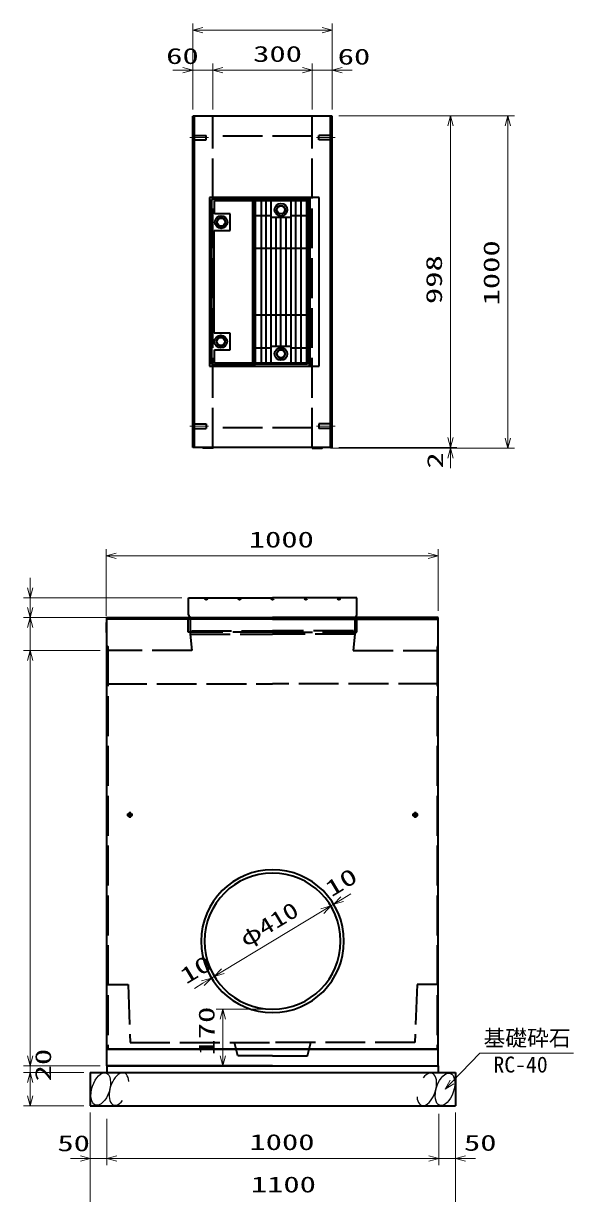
# Model space of a CAD drawing. Units: millimetres on the paper. Extents: x 15 to 1219, y 8 to 859.
# Drawn here: x 846.4 to 929.2, y 296.5 to 472.6 of the extents above; entities that cross this region are included whole.
import ezdxf
from ezdxf.enums import TextEntityAlignment as Align

# ---------------------------------------------------------------- set-up
doc = ezdxf.new("R2010")
doc.units = ezdxf.units.MM
doc.linetypes.add('DASHED', pattern=[7.5, 6, -1.5])
doc.linetypes.add('USER2', pattern=[18.5, 12, -1.5, 3.5, -1.5])
for name, color, linetype, lineweight in [('D-BMK（構造物基準線）', 2, 'USER2', 18), ('D-STR-DIM（寸法）', 7, 'Continuous', 13), ('D-STR-DIM（寸法）2', 7, 'Continuous', 13), ('D-STR-HTXT(基礎砕石-旗)', 7, 'Continuous', 13), ('D-STR-STRF(グリ)', 7, 'Continuous', 25), ('D-STR（構造物）', 1, 'Continuous', 35)]:
    doc.layers.add(name, color=color, linetype=linetype, lineweight=lineweight)
doc.styles.add('ＭＳ ゴシック', font='')
doc.styles.get('ＭＳ ゴシック').set_extended_font_data('MS Gothic')

# ---------------------------------------------------------------- blocks, each defined once
blk = doc.blocks.new('_Open30')
at = {"color": 7, "linetype": 'Continuous', "lineweight": 13}
for p, q in [((-1, 0.2679), (0, 0)), ((0, 0), (-1, -0.2679)), ((0, 0), (-1, 0))]:
    blk.add_line(p, q, dxfattribs=at)

msp = doc.modelspace()

# ---------------------------------------------------------------- linework, layer by layer
at = {"layer": 'D-BMK（構造物基準線）'}
for p, q in [((871.411, 455.397), (874.261, 455.397)), ((893.335, 455.397), (890.486, 455.397)), ((871.411, 411.997), (874.261, 411.997)), ((893.335, 411.997), (890.486, 411.997))]:
    msp.add_line(p, q, dxfattribs=at)
at = {"layer": 'D-STR-DIM（寸法）'}
for p, q in [((871.873, 466.544), (871.873, 472.594)), ((892.873, 466.574), (892.873, 472.594)), ((873.373, 471.594), (891.373, 471.594)), ((870.373, 465.544), (868.873, 465.544)), ((871.873, 459.647), (871.873, 466.544)), ((871.873, 465.544), (874.873, 465.544)), ((874.873, 459.647), (874.873, 466.544)), ((874.873, 459.699), (874.873, 466.544)), ((876.373, 465.544), (888.373, 465.544)), ((876.373, 465.544), (877.873, 465.544)), ((888.373, 465.544), (886.873, 465.544)), ((889.873, 459.647), (889.873, 466.544)), ((889.873, 459.647), (889.873, 466.544)), ((889.873, 465.544), (892.873, 465.544)), ((892.873, 459.617), (892.873, 466.544)), ((894.373, 465.544), (895.873, 465.544)), ((893.873, 458.677), (911.662, 458.677)), ((911.662, 458.677), (920.302, 458.677)), ((910.662, 410.277), (910.662, 457.177)), ((919.302, 410.177), (919.302, 457.177)), ((910.662, 410.277), (910.662, 411.777)), ((892.623, 408.677), (911.662, 408.677)), ((893.873, 408.777), (911.662, 408.777)), ((893.873, 408.777), (911.662, 408.777)), ((909.225, 408.677), (920.302, 408.677)), ((910.662, 408.777), (910.662, 408.677)), ((910.662, 407.177), (910.662, 405.677)), ((847.355, 317.189), (847.355, 318.689)), ((855.437, 315.689), (846.355, 315.689)), ((847.355, 315.689), (847.355, 314.689)), ((855.437, 314.689), (846.355, 314.689)), ((855.437, 314.689), (846.355, 314.689)), ((847.355, 313.189), (847.355, 311.689)), ((847.355, 313.189), (847.355, 311.189)), ((855.437, 309.689), (846.355, 309.689)), ((908.937, 308.49), (908.937, 300.758)), ((908.937, 308.49), (908.937, 300.758)), ((911.437, 308.49), (911.437, 300.758)), ((858.937, 307.743), (858.937, 300.758)), ((858.937, 306.743), (858.937, 300.758)), ((858.937, 301.758), (856.437, 301.758)), ((860.437, 301.758), (861.937, 301.758)), ((860.437, 301.758), (907.437, 301.758)), ((907.437, 301.758), (905.937, 301.758)), ((911.437, 301.758), (908.937, 301.758)), ((912.937, 301.758), (914.437, 301.758))]:
    msp.add_line(p, q, dxfattribs=at)
at = {"layer": 'D-STR-DIM（寸法）2'}
for p, q in [((856.437, 308.49), (856.437, 300.758)), ((858.937, 306.743), (858.937, 300.758)), ((854.937, 301.758), (853.437, 301.758)), ((858.937, 301.758), (856.437, 301.758)), ((860.437, 301.758), (861.937, 301.758))]:
    msp.add_line(p, q, dxfattribs=at)
at = {"layer": 'D-STR-HTXT(基礎砕石-旗)'}
msp.add_lwpolyline([(929.229, 317.623), (915.125, 317.623), (910.903, 313.245)], dxfattribs=at)
at = {"layer": 'D-STR-STRF(グリ)'}
for centre, major_axis in [((858.012, 312.212), (0.79, 2.421)), ((909.862, 312.166), (-0.79, -2.421))]:
    msp.add_ellipse(centre, major_axis=major_axis, ratio=0.5139, dxfattribs=at)
for centre, start_param, end_param in [((860.753, 312.212), 5.3575563, 10.3750652), ((907.121, 312.166), 2.2159636, 7.2334726)]:
    msp.add_ellipse(centre, major_axis=(0.79, 2.421), ratio=0.5139, start_param=start_param, end_param=end_param, dxfattribs=at)
at = {"layer": 'D-STR（構造物）'}
for p, q in [((871.873, 408.747), (871.873, 458.647)), ((892.873, 458.647), (871.873, 458.647)), ((872.123, 408.747), (872.123, 458.647)), ((892.623, 408.747), (892.623, 458.647)), ((892.873, 408.747), (892.873, 458.647)), ((871.873, 455.747), (873.873, 455.747)), ((871.873, 455.047), (873.873, 455.047)), ((873.873, 455.047), (873.873, 455.747)), ((892.873, 455.747), (890.873, 455.747)), ((890.873, 455.047), (890.873, 455.747)), ((892.873, 455.047), (890.873, 455.047)), ((874.373, 446.372), (874.373, 421.022)), ((890.373, 446.372), (874.373, 446.372)), ((874.673, 446.072), (874.673, 421.322)), ((880.873, 446.072), (874.673, 446.072)), ((875.153, 443.947), (875.153, 445.872)), ((880.873, 445.872), (875.153, 445.872)), ((880.873, 446.372), (880.873, 421.022)), ((890.923, 446.372), (880.873, 446.372)), ((881.173, 446.372), (881.173, 421.022)), ((889.123, 446.072), (881.173, 446.072)), ((881.273, 445.872), (881.273, 421.522)), ((889.023, 445.872), (881.273, 445.872)), ((882.148, 445.872), (882.148, 421.522)), ((882.898, 421.522), (882.898, 445.872)), ((883.648, 445.872), (883.648, 421.522)), ((886.648, 445.872), (886.648, 421.522)), ((887.398, 421.522), (887.398, 445.872)), ((888.148, 445.872), (888.148, 421.522)), ((889.023, 421.522), (889.023, 445.872)), ((889.123, 421.322), (889.123, 446.372)), ((889.423, 446.372), (889.423, 421.022)), ((889.573, 421.022), (889.573, 446.372)), ((890.923, 421.022), (890.923, 446.372)), ((877.503, 443.947), (875.153, 443.947)), ((877.503, 441.447), (877.503, 443.947)), ((884.456, 444.547), (884.802, 445.147)), ((884.802, 443.947), (884.456, 444.547)), ((884.802, 445.147), (885.495, 445.147)), ((885.495, 443.947), (884.802, 443.947)), ((885.495, 445.147), (885.841, 444.547)), ((885.841, 444.547), (885.495, 443.947)), ((875.797, 443.297), (875.451, 442.697)), ((875.451, 442.697), (875.797, 442.097)), ((876.49, 443.297), (875.797, 443.297)), ((875.797, 442.097), (876.49, 442.097)), ((876.836, 442.697), (876.49, 443.297)), ((876.49, 442.097), (876.836, 442.697)), ((881.273, 443.697), (883.648, 443.697)), ((883.648, 443.447), (886.648, 443.447)), ((884.398, 443.447), (884.398, 423.947)), ((885.148, 423.947), (885.148, 443.447)), ((885.898, 443.447), (885.898, 423.947)), ((886.648, 443.697), (889.023, 443.697)), ((875.098, 425.947), (875.098, 441.447)), ((875.098, 441.447), (877.503, 441.447)), ((889.023, 438.697), (881.273, 438.697)), ((889.023, 428.697), (881.273, 428.697)), ((877.503, 425.947), (875.098, 425.947)), ((875.742, 425.297), (875.396, 424.697)), ((875.396, 424.697), (875.742, 424.097)), ((876.435, 425.297), (875.742, 425.297)), ((876.781, 424.697), (876.435, 425.297)), ((876.435, 424.097), (876.781, 424.697)), ((877.503, 423.447), (877.503, 425.947)), ((875.153, 421.522), (875.153, 423.447)), ((875.153, 423.447), (877.503, 423.447)), ((875.742, 424.097), (876.435, 424.097)), ((883.648, 423.697), (881.273, 423.697)), ((886.648, 423.947), (883.648, 423.947)), ((884.802, 423.447), (884.456, 422.847)), ((884.456, 422.847), (884.802, 422.247)), ((885.495, 423.447), (884.802, 423.447)), ((885.841, 422.847), (885.495, 423.447)), ((885.495, 422.247), (885.841, 422.847)), ((889.023, 423.697), (886.648, 423.697)), ((874.373, 421.022), (890.373, 421.022)), ((874.673, 421.322), (880.873, 421.322)), ((875.153, 421.522), (880.873, 421.522)), ((880.873, 421.022), (890.923, 421.022)), ((889.123, 421.322), (881.173, 421.322)), ((881.273, 421.522), (889.023, 421.522)), ((884.802, 422.247), (885.495, 422.247)), ((871.873, 412.347), (873.873, 412.347)), ((873.873, 412.347), (873.873, 411.647)), ((892.873, 412.347), (890.873, 412.347)), ((890.873, 412.347), (890.873, 411.647)), ((871.873, 411.647), (873.873, 411.647)), ((892.873, 411.647), (890.873, 411.647)), ((892.873, 408.747), (871.873, 408.747)), ((873.373, 408.647), (873.273, 408.747)), ((874.873, 408.647), (873.373, 408.647)), ((874.873, 408.647), (874.973, 408.747)), ((889.873, 408.647), (889.773, 408.747)), ((889.873, 408.647), (891.373, 408.647)), ((891.373, 408.647), (891.473, 408.747)), ((871.212, 386.162), (883.887, 386.162)), ((871.212, 383.599), (871.212, 386.162)), ((896.562, 386.162), (883.887, 386.162)), ((896.562, 383.599), (896.562, 386.162)), ((858.937, 382.5), (858.837, 382.4)), ((858.837, 382.4), (858.837, 380.9)), ((858.937, 315.689), (858.937, 383.162)), ((858.937, 383.162), (883.887, 383.162)), ((883.887, 382.912), (858.937, 382.912)), ((908.837, 383.162), (883.887, 383.162)), ((883.887, 382.912), (908.837, 382.912)), ((908.837, 315.689), (908.837, 383.162)), ((858.837, 380.9), (858.937, 380.8)), ((858.937, 315.689), (858.937, 362.962)), ((908.837, 315.689), (908.837, 362.962)), ((862.837, 353.463), (861.937, 353.463)), ((862.387, 353.913), (862.387, 353.013)), ((904.937, 353.463), (905.837, 353.463)), ((905.387, 353.913), (905.387, 353.013)), ((858.937, 318.189), (883.887, 318.189)), ((883.887, 318.189), (858.937, 318.189)), ((908.837, 318.189), (883.887, 318.189)), ((883.887, 318.189), (908.837, 318.189)), ((883.887, 315.689), (858.937, 315.689)), ((858.937, 315.689), (858.937, 314.689)), ((858.937, 315.689), (908.837, 315.689)), ((883.887, 315.689), (908.837, 315.689)), ((908.837, 315.689), (908.837, 314.689)), ((856.437, 314.689), (911.437, 314.689)), ((856.437, 314.689), (856.437, 309.689)), ((856.437, 314.689), (911.437, 314.689)), ((911.437, 314.689), (911.437, 309.689)), ((856.437, 309.689), (911.437, 309.689))]:
    msp.add_line(p, q, dxfattribs=at)
at = {"layer": 'D-STR（構造物）', "linetype": 'DASHED'}
for p, q in [((874.873, 408.747), (874.873, 458.647)), ((889.873, 408.747), (889.873, 458.647)), ((889.873, 455.647), (874.973, 455.647)), ((889.873, 411.747), (874.973, 411.747)), ((871.187, 380.962), (871.187, 383.162)), ((871.487, 383.162), (871.487, 380.662)), ((896.287, 383.162), (896.287, 380.662)), ((896.587, 380.962), (896.587, 383.162)), ((883.887, 380.962), (871.187, 380.962)), ((871.487, 380.662), (871.737, 378.212)), ((871.487, 380.662), (883.887, 380.662)), ((871.712, 381.187), (871.712, 380.962)), ((871.712, 381.187), (883.887, 381.187)), ((896.062, 381.187), (883.887, 381.187)), ((883.887, 380.962), (896.587, 380.962)), ((896.287, 380.662), (883.887, 380.662)), ((896.287, 380.662), (896.037, 378.212)), ((896.062, 381.187), (896.062, 380.962)), ((858.937, 378.962), (859.097, 378.837)), ((859.097, 378.837), (859.097, 318.189)), ((908.837, 378.962), (908.677, 378.837)), ((908.677, 378.837), (908.677, 318.189)), ((871.737, 378.212), (858.937, 378.212)), ((896.037, 378.212), (908.837, 378.212)), ((858.937, 373.212), (883.887, 373.212)), ((908.837, 373.212), (883.887, 373.212)), ((858.937, 327.939), (862.119, 327.939)), ((862.119, 327.939), (862.437, 319.189)), ((905.655, 327.939), (905.337, 319.189)), ((908.837, 327.939), (905.655, 327.939)), ((862.437, 319.189), (883.887, 319.189)), ((878.637, 317.189), (878.137, 319.189)), ((905.337, 319.189), (883.887, 319.189)), ((889.137, 317.189), (889.637, 319.189)), ((883.887, 317.189), (878.637, 317.189)), ((883.887, 317.189), (889.137, 317.189))]:
    msp.add_line(p, q, dxfattribs=at)
at = {"layer": 'D-STR（構造物）', "lineweight": 13}
for p, q in [((858.837, 383.4), (858.837, 393.451)), ((908.837, 384.162), (908.837, 393.451)), ((860.337, 392.451), (907.337, 392.451)), ((847.355, 387.662), (847.355, 389.162)), ((870.212, 386.162), (846.355, 386.162)), ((847.355, 386.162), (847.355, 383.162)), ((847.355, 384.662), (847.355, 386.162)), ((870.487, 383.162), (846.355, 383.162)), ((857.937, 383.162), (846.355, 383.162)), ((847.355, 383.162), (847.355, 378.212)), ((847.355, 381.662), (847.355, 380.162)), ((857.937, 378.212), (846.355, 378.212)), ((857.937, 378.212), (846.355, 378.212)), ((847.355, 376.712), (847.355, 375.212)), ((847.355, 376.712), (847.355, 317.189)), ((892.661, 339.76), (893.089, 340.019)), ((894.373, 340.794), (895.657, 341.569)), ((876.397, 329.938), (891.377, 338.985)), ((891.377, 338.985), (890.093, 338.209)), ((876.397, 329.938), (877.681, 330.714)), ((873.401, 328.129), (872.117, 327.354)), ((875.113, 329.163), (874.685, 328.904)), ((882.887, 324.212), (875.401, 324.212)), ((876.401, 322.712), (876.401, 317.189)), ((857.937, 315.689), (846.355, 315.689)), ((882.887, 315.689), (875.401, 315.689)), ((856.437, 308.689), (856.437, 294.385)), ((911.437, 308.689), (911.437, 294.385))]:
    msp.add_line(p, q, dxfattribs=at)
at = {"layer": 'D-STR（構造物）'}
for centre, radius in [((885.148, 444.547), 0.95), ((885.148, 444.547), 0.6), ((876.143, 442.697), 0.95), ((876.143, 442.697), 0.6), ((876.088, 424.697), 0.95), ((876.088, 424.697), 0.6), ((885.148, 422.847), 0.95), ((885.148, 422.847), 0.6), ((873.887, 385.987), 0.15), ((878.887, 385.987), 0.15), ((883.887, 385.987), 0.15), ((883.887, 385.987), 0.15), ((888.887, 385.987), 0.15), ((893.887, 385.987), 0.15), ((862.387, 353.463), 0.3), ((905.387, 353.463), 0.3)]:
    msp.add_circle(centre, radius, dxfattribs=at)
for centre, radius, start, end in [((871.627, 383.599), 0.41, 180, 270), ((896.147, 383.599), 0.41, 270, 0), ((883.887, 334.462), 10.75, 90, 270), ((883.887, 334.462), 10.75, 270, 90), ((883.887, 334.462), 10.25, 90, 269.99997), ((883.887, 334.462), 10.25, 270.00003, 90)]:
    msp.add_arc(centre, radius, start, end, dxfattribs=at)

# ---------------------------------------------------------------- block references
at = {"layer": 'D-STR-DIM（寸法）', "xscale": 1.5, "yscale": 1.5}
for p, rotation in [((871.873, 471.594), 180), ((874.873, 465.544), 180), ((874.873, 465.544), 180), ((892.873, 465.544), 180), ((910.662, 458.677), 90), ((919.302, 458.677), 90), ((910.662, 408.777), 270), ((910.662, 408.777), 270), ((910.662, 408.677), 90), ((919.302, 408.677), 270), ((847.355, 315.689), 270), ((847.355, 314.689), 90), ((847.355, 314.689), 90), ((847.355, 309.689), 270), ((858.937, 301.758), 180), ((858.937, 301.758), 180), ((911.437, 301.758), 180)]:
    msp.add_blockref('_Open30', p, dxfattribs=dict(at, rotation=rotation))
for p in [(892.873, 471.594), (871.873, 465.544), (889.873, 465.544), (889.873, 465.544), (908.937, 301.758), (908.937, 301.758)]:
    msp.add_blockref('_Open30', p, dxfattribs=at)
at = {"layer": 'D-STR-DIM（寸法）2', "xscale": 1.5, "yscale": 1.5}
msp.add_blockref('_Open30', (856.437, 301.758), dxfattribs=at)
at = {"layer": 'D-STR-DIM（寸法）2', "xscale": 1.5, "yscale": 1.5, "rotation": 180}
msp.add_blockref('_Open30', (858.937, 301.758), dxfattribs=at)
at = {"layer": 'D-STR-HTXT(基礎砕石-旗)', "xscale": 1.5, "yscale": 1.5, "rotation": 226.03519}
msp.add_blockref('_Open30', (909.862, 312.166), dxfattribs=at)
at = {"layer": 'D-STR（構造物）', "xscale": 1.5, "yscale": 1.5}
for p, rotation in [((858.837, 392.451), 180), ((847.355, 386.162), 270), ((847.355, 383.162), 270), ((847.355, 383.162), 90), ((847.355, 378.212), 90), ((847.355, 378.212), 90), ((892.661, 339.76), 31.12694), ((892.661, 339.76), 31.12694), ((893.089, 340.019), 211.12694), ((875.113, 329.163), 211.12694), ((875.113, 329.163), 211.12694), ((874.685, 328.904), 31.12694), ((876.401, 324.212), 90), ((847.355, 315.689), 270), ((876.401, 315.689), 270)]:
    msp.add_blockref('_Open30', p, dxfattribs=dict(at, rotation=rotation))
msp.add_blockref('_Open30', (908.837, 392.451), dxfattribs=at)

# ---------------------------------------------------------------- texts
at = {"layer": 'D-STR-DIM（寸法）', "style": 'ＭＳ ゴシック', "width": 1.5}
for s, p in [('60', (867.859, 465.762)), ('300', (880.957, 466.081)), ('60', (893.693, 465.668)), ('1000', (880.395, 302.295)), ('50', (912.713, 302.193))]:
    msp.add_text(s, height=2.405, dxfattribs=at).set_placement(p, align=Align.BOTTOM_LEFT)
for s, p in [('1000', (918.765, 430.136)), ('998', (910.125, 430.352)), ('2', (910.3, 405.589)), ('20', (851.255, 313.358))]:
    msp.add_text(s, height=2.405, rotation=90, dxfattribs=at).set_placement(p, align=Align.BOTTOM_LEFT)
at = {"layer": 'D-STR-DIM（寸法）2', "style": 'ＭＳ ゴシック', "width": 1.5}
msp.add_text('50', height=2.405, dxfattribs=at).set_placement((851.473, 302.123), align=Align.BOTTOM_LEFT)
at = {"layer": 'D-STR-HTXT(基礎砕石-旗)', "style": 'ＭＳ ゴシック'}
for s, p in [('基礎砕石', (915.66, 317.957)), ('RC-40', (917.148, 313.972))]:
    msp.add_text(s, height=2.405, dxfattribs=at).set_placement(p, align=Align.BOTTOM_LEFT)
at = {"layer": 'D-STR（構造物）', "style": 'ＭＳ ゴシック', "width": 1.5}
for s, p in [('1000', (880.295, 392.989)), ('1100', (880.604, 295.922))]:
    msp.add_text(s, height=2.405, dxfattribs=at).set_placement(p, align=Align.BOTTOM_LEFT)
at = {"layer": 'D-STR（構造物）', "style": 'ＭＳ ゴシック'}
for s, rotation, width, p in [('10', 31.127, 1.5, (893.112, 340.417)), ('φ410', 31.127, 1.3, (880.221, 332.875)), ('10', 31.127, 1.5, (871.23, 327.285)), ('170', 90, 1.5, (875.863, 317.242))]:
    msp.add_text(s, height=2.405, rotation=rotation, dxfattribs=dict(at, width=width)).set_placement(p, align=Align.BOTTOM_LEFT)

doc.saveas('drawing.dxf')
